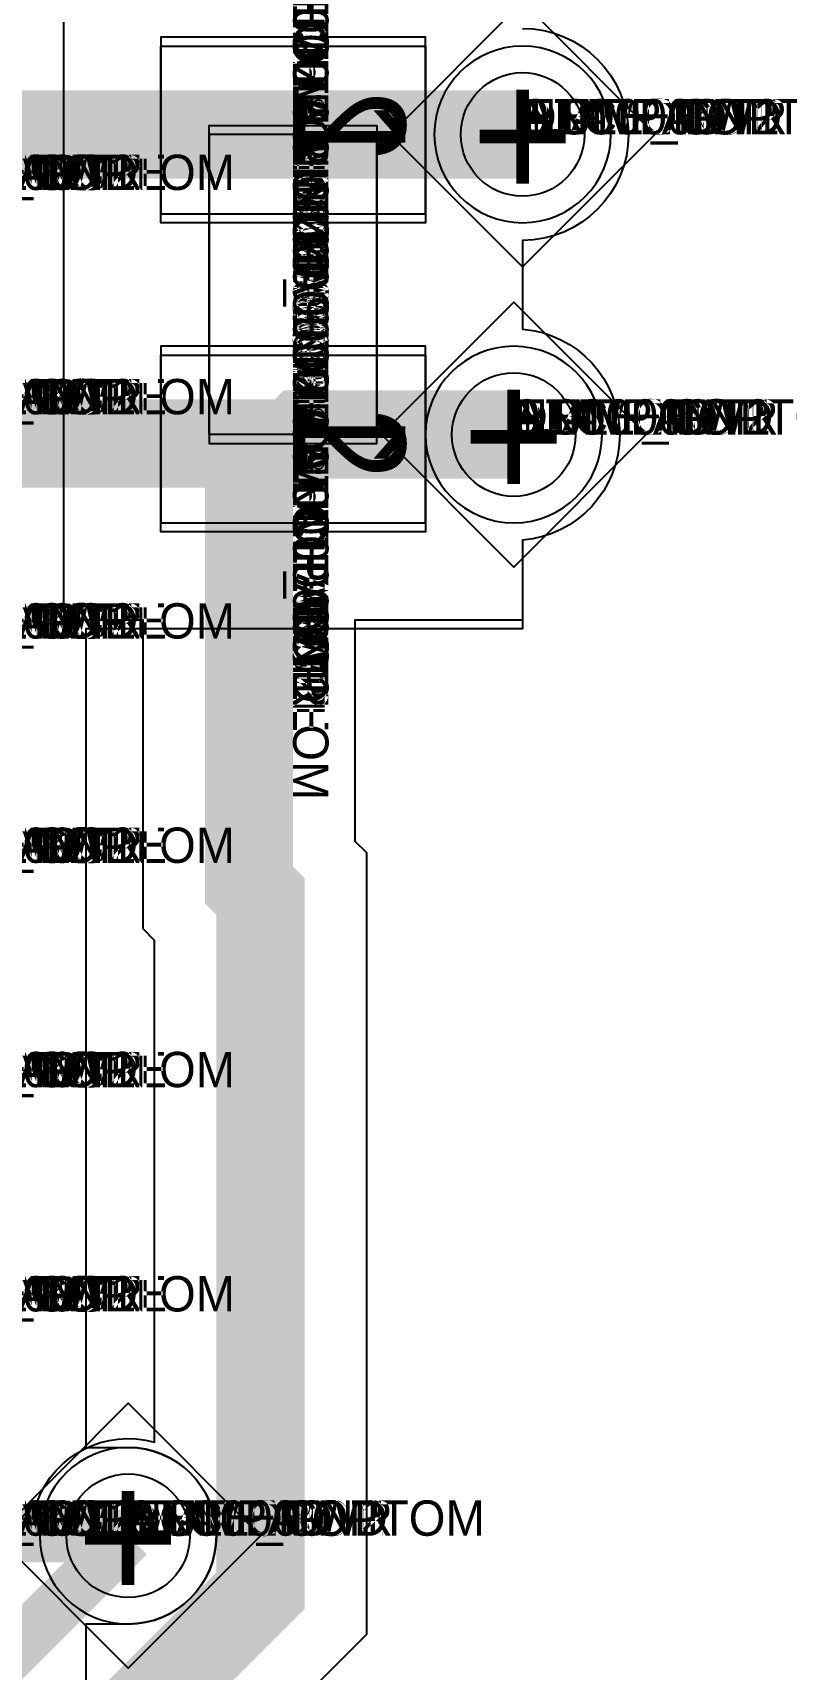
# Model space of a CAD drawing. Extents: x 0 to 323, y 0 to 320.
# Drawn here: x 55.84 to 60.11, y 244.91 to 254.18 of the extents above; entities that cross this region are included whole.
import ezdxf
from ezdxf.enums import TextEntityAlignment as Align

# ---------------------------------------------------------------- set-up
doc = ezdxf.new("R2010")
doc.units = 0
doc.header["$MEASUREMENT"] = 0
doc.layers.get('0').update_dxf_attribs({"linetype": 'CONTINUOUS'})
for name, color, linetype in [('CDN_FIGURES', 7, 'CONTINUOUS'), ('ETCH_BOTTOM', 7, 'CONTINUOUS'), ('ETCH_GND', 3, 'CONTINUOUS'), ('ETCH_INT1', 4, 'CONTINUOUS'), ('ETCH_INT2', 5, 'CONTINUOUS'), ('ETCH_PWR', 6, 'CONTINUOUS'), ('ETCH_TOP', 2, 'CONTINUOUS'), ('MANUFACTURING_NCLEGEND-1-6', 8, 'CONTINUOUS'), ('PACKAGE_GEOMETRY_ASSEMBLY_TOP', 11, 'CONTINUOUS'), ('PACKAGE_GEOMETRY_PIN_NUMBER', 9, 'CONTINUOUS')]:
    doc.layers.add(name, color=color, linetype=linetype)

# ---------------------------------------------------------------- blocks, each defined once
blk = doc.blocks.new('PAD_INFO')
for tag in ['SHAPE_TYPE', 'PAD_HEIGHT', 'PAD_LAYER', 'PAD_TYPE', 'PAD_WIDTH']:
    blk.add_attdef(tag, (0, 0), '', height=0.2)
at = {"flags": 2}
blk.add_attdef('CDN_TYPE', (0, 0), '', height=0.2, dxfattribs=at)
blk = doc.blocks.new('DRILL_INFO')
at = {"flags": 2}
blk.add_attdef('CDN_TYPE', (0, 0), '', height=0.2, dxfattribs=at)
for tag in ['FSHAPE', 'FCHAR', 'DRILL_HEIGHT', 'DIAMETER', 'PLATED', 'DRILL_WIDTH']:
    blk.add_attdef(tag, (0, 0), '', height=0.2)
blk = doc.blocks.new('VIA0700X0300')
at = {"layer": 'ETCH_BOTTOM'}
blk.add_circle((0, 0), 0.35, dxfattribs=at)
at = {"layer": 'ETCH_GND'}
blk.add_circle((0, 0), 0.35, dxfattribs=at)
at = {"layer": 'ETCH_INT1'}
blk.add_circle((0, 0), 0.35, dxfattribs=at)
at = {"layer": 'ETCH_INT2'}
blk.add_circle((0, 0), 0.35, dxfattribs=at)
at = {"layer": 'ETCH_PWR'}
blk.add_circle((0, 0), 0.35, dxfattribs=at)
at = {"layer": 'ETCH_TOP'}
blk.add_circle((0, 0), 0.35, dxfattribs=at)
ref = blk.add_blockref('PAD_INFO', (0, 0))
ref.add_attrib('PAD_LAYER', 'ETCH_TOP', (0, 0), dxfattribs={"height": 0.2})
ref.add_attrib('SHAPE_TYPE', 'NULL', (0, 0), dxfattribs={"height": 0.2})
ref.add_attrib('PAD_TYPE', 'ANTIPAD', (0, 0), dxfattribs={"height": 0.2})
ref.add_attrib('PAD_WIDTH', '0.000000', (0, 0), dxfattribs={"height": 0.2})
ref.add_attrib('PAD_HEIGHT', '0.000000', (0, 0), dxfattribs={"height": 0.2})
ref = blk.add_blockref('PAD_INFO', (0, 0))
ref.add_attrib('PAD_LAYER', 'ETCH_GND', (0, 0), dxfattribs={"height": 0.2})
ref.add_attrib('SHAPE_TYPE', 'NULL', (0, 0), dxfattribs={"height": 0.2})
ref.add_attrib('PAD_TYPE', 'ANTIPAD', (0, 0), dxfattribs={"height": 0.2})
ref.add_attrib('PAD_WIDTH', '0.000000', (0, 0), dxfattribs={"height": 0.2})
ref.add_attrib('PAD_HEIGHT', '0.000000', (0, 0), dxfattribs={"height": 0.2})
ref = blk.add_blockref('PAD_INFO', (0, 0))
ref.add_attrib('PAD_LAYER', 'ETCH_INT1', (0, 0), dxfattribs={"height": 0.2})
ref.add_attrib('SHAPE_TYPE', 'NULL', (0, 0), dxfattribs={"height": 0.2})
ref.add_attrib('PAD_TYPE', 'ANTIPAD', (0, 0), dxfattribs={"height": 0.2})
ref.add_attrib('PAD_WIDTH', '0.000000', (0, 0), dxfattribs={"height": 0.2})
ref.add_attrib('PAD_HEIGHT', '0.000000', (0, 0), dxfattribs={"height": 0.2})
ref = blk.add_blockref('PAD_INFO', (0, 0))
ref.add_attrib('PAD_LAYER', 'ETCH_INT2', (0, 0), dxfattribs={"height": 0.2})
ref.add_attrib('SHAPE_TYPE', 'NULL', (0, 0), dxfattribs={"height": 0.2})
ref.add_attrib('PAD_TYPE', 'ANTIPAD', (0, 0), dxfattribs={"height": 0.2})
ref.add_attrib('PAD_WIDTH', '0.000000', (0, 0), dxfattribs={"height": 0.2})
ref.add_attrib('PAD_HEIGHT', '0.000000', (0, 0), dxfattribs={"height": 0.2})
ref = blk.add_blockref('PAD_INFO', (0, 0))
ref.add_attrib('PAD_LAYER', 'ETCH_PWR', (0, 0), dxfattribs={"height": 0.2})
ref.add_attrib('SHAPE_TYPE', 'NULL', (0, 0), dxfattribs={"height": 0.2})
ref.add_attrib('PAD_TYPE', 'ANTIPAD', (0, 0), dxfattribs={"height": 0.2})
ref.add_attrib('PAD_WIDTH', '0.000000', (0, 0), dxfattribs={"height": 0.2})
ref.add_attrib('PAD_HEIGHT', '0.000000', (0, 0), dxfattribs={"height": 0.2})
ref = blk.add_blockref('PAD_INFO', (0, 0))
ref.add_attrib('PAD_LAYER', 'ETCH_BOTTOM', (0, 0), dxfattribs={"height": 0.2})
ref.add_attrib('SHAPE_TYPE', 'NULL', (0, 0), dxfattribs={"height": 0.2})
ref.add_attrib('PAD_TYPE', 'ANTIPAD', (0, 0), dxfattribs={"height": 0.2})
ref.add_attrib('PAD_WIDTH', '0.000000', (0, 0), dxfattribs={"height": 0.2})
ref.add_attrib('PAD_HEIGHT', '0.000000', (0, 0), dxfattribs={"height": 0.2})
ref = blk.add_blockref('PAD_INFO', (0, 0))
ref.add_attrib('PAD_LAYER', 'ETCH_TOP', (0, 0), dxfattribs={"height": 0.2})
ref.add_attrib('SHAPE_TYPE', 'NULL', (0, 0), dxfattribs={"height": 0.2})
ref.add_attrib('PAD_TYPE', 'THERMAL', (0, 0), dxfattribs={"height": 0.2})
ref.add_attrib('PAD_WIDTH', '0.000000', (0, 0), dxfattribs={"height": 0.2})
ref.add_attrib('PAD_HEIGHT', '0.000000', (0, 0), dxfattribs={"height": 0.2})
ref = blk.add_blockref('PAD_INFO', (0, 0))
ref.add_attrib('PAD_LAYER', 'ETCH_GND', (0, 0), dxfattribs={"height": 0.2})
ref.add_attrib('SHAPE_TYPE', 'NULL', (0, 0), dxfattribs={"height": 0.2})
ref.add_attrib('PAD_TYPE', 'THERMAL', (0, 0), dxfattribs={"height": 0.2})
ref.add_attrib('PAD_WIDTH', '0.000000', (0, 0), dxfattribs={"height": 0.2})
ref.add_attrib('PAD_HEIGHT', '0.000000', (0, 0), dxfattribs={"height": 0.2})
ref = blk.add_blockref('PAD_INFO', (0, 0))
ref.add_attrib('PAD_LAYER', 'ETCH_INT1', (0, 0), dxfattribs={"height": 0.2})
ref.add_attrib('SHAPE_TYPE', 'NULL', (0, 0), dxfattribs={"height": 0.2})
ref.add_attrib('PAD_TYPE', 'THERMAL', (0, 0), dxfattribs={"height": 0.2})
ref.add_attrib('PAD_WIDTH', '0.000000', (0, 0), dxfattribs={"height": 0.2})
ref.add_attrib('PAD_HEIGHT', '0.000000', (0, 0), dxfattribs={"height": 0.2})
ref = blk.add_blockref('PAD_INFO', (0, 0))
ref.add_attrib('PAD_LAYER', 'ETCH_INT2', (0, 0), dxfattribs={"height": 0.2})
ref.add_attrib('SHAPE_TYPE', 'NULL', (0, 0), dxfattribs={"height": 0.2})
ref.add_attrib('PAD_TYPE', 'THERMAL', (0, 0), dxfattribs={"height": 0.2})
ref.add_attrib('PAD_WIDTH', '0.000000', (0, 0), dxfattribs={"height": 0.2})
ref.add_attrib('PAD_HEIGHT', '0.000000', (0, 0), dxfattribs={"height": 0.2})
ref = blk.add_blockref('PAD_INFO', (0, 0))
ref.add_attrib('PAD_LAYER', 'ETCH_PWR', (0, 0), dxfattribs={"height": 0.2})
ref.add_attrib('SHAPE_TYPE', 'NULL', (0, 0), dxfattribs={"height": 0.2})
ref.add_attrib('PAD_TYPE', 'THERMAL', (0, 0), dxfattribs={"height": 0.2})
ref.add_attrib('PAD_WIDTH', '0.000000', (0, 0), dxfattribs={"height": 0.2})
ref.add_attrib('PAD_HEIGHT', '0.000000', (0, 0), dxfattribs={"height": 0.2})
ref = blk.add_blockref('PAD_INFO', (0, 0))
ref.add_attrib('PAD_LAYER', 'ETCH_BOTTOM', (0, 0), dxfattribs={"height": 0.2})
ref.add_attrib('SHAPE_TYPE', 'NULL', (0, 0), dxfattribs={"height": 0.2})
ref.add_attrib('PAD_TYPE', 'THERMAL', (0, 0), dxfattribs={"height": 0.2})
ref.add_attrib('PAD_WIDTH', '0.000000', (0, 0), dxfattribs={"height": 0.2})
ref.add_attrib('PAD_HEIGHT', '0.000000', (0, 0), dxfattribs={"height": 0.2})
ref = blk.add_blockref('PAD_INFO', (0, 0))
ref.add_attrib('PAD_LAYER', 'ETCH_TOP', (0, 0), dxfattribs={"height": 0.2})
ref.add_attrib('SHAPE_TYPE', 'CIRCLE', (0, 0), dxfattribs={"height": 0.2})
ref.add_attrib('PAD_TYPE', 'REGULAR', (0, 0), dxfattribs={"height": 0.2})
ref.add_attrib('PAD_WIDTH', '0.700000', (0, 0), dxfattribs={"height": 0.2})
ref.add_attrib('PAD_HEIGHT', '0.700000', (0, 0), dxfattribs={"height": 0.2})
ref = blk.add_blockref('PAD_INFO', (0, 0))
ref.add_attrib('PAD_LAYER', 'ETCH_GND', (0, 0), dxfattribs={"height": 0.2})
ref.add_attrib('SHAPE_TYPE', 'CIRCLE', (0, 0), dxfattribs={"height": 0.2})
ref.add_attrib('PAD_TYPE', 'REGULAR', (0, 0), dxfattribs={"height": 0.2})
ref.add_attrib('PAD_WIDTH', '0.700000', (0, 0), dxfattribs={"height": 0.2})
ref.add_attrib('PAD_HEIGHT', '0.700000', (0, 0), dxfattribs={"height": 0.2})
ref = blk.add_blockref('PAD_INFO', (0, 0))
ref.add_attrib('PAD_LAYER', 'ETCH_INT1', (0, 0), dxfattribs={"height": 0.2})
ref.add_attrib('SHAPE_TYPE', 'CIRCLE', (0, 0), dxfattribs={"height": 0.2})
ref.add_attrib('PAD_TYPE', 'REGULAR', (0, 0), dxfattribs={"height": 0.2})
ref.add_attrib('PAD_WIDTH', '0.700000', (0, 0), dxfattribs={"height": 0.2})
ref.add_attrib('PAD_HEIGHT', '0.700000', (0, 0), dxfattribs={"height": 0.2})
ref = blk.add_blockref('PAD_INFO', (0, 0))
ref.add_attrib('PAD_LAYER', 'ETCH_INT2', (0, 0), dxfattribs={"height": 0.2})
ref.add_attrib('SHAPE_TYPE', 'CIRCLE', (0, 0), dxfattribs={"height": 0.2})
ref.add_attrib('PAD_TYPE', 'REGULAR', (0, 0), dxfattribs={"height": 0.2})
ref.add_attrib('PAD_WIDTH', '0.700000', (0, 0), dxfattribs={"height": 0.2})
ref.add_attrib('PAD_HEIGHT', '0.700000', (0, 0), dxfattribs={"height": 0.2})
ref = blk.add_blockref('PAD_INFO', (0, 0))
ref.add_attrib('PAD_LAYER', 'ETCH_PWR', (0, 0), dxfattribs={"height": 0.2})
ref.add_attrib('SHAPE_TYPE', 'CIRCLE', (0, 0), dxfattribs={"height": 0.2})
ref.add_attrib('PAD_TYPE', 'REGULAR', (0, 0), dxfattribs={"height": 0.2})
ref.add_attrib('PAD_WIDTH', '0.700000', (0, 0), dxfattribs={"height": 0.2})
ref.add_attrib('PAD_HEIGHT', '0.700000', (0, 0), dxfattribs={"height": 0.2})
ref = blk.add_blockref('PAD_INFO', (0, 0))
ref.add_attrib('PAD_LAYER', 'ETCH_BOTTOM', (0, 0), dxfattribs={"height": 0.2})
ref.add_attrib('SHAPE_TYPE', 'CIRCLE', (0, 0), dxfattribs={"height": 0.2})
ref.add_attrib('PAD_TYPE', 'REGULAR', (0, 0), dxfattribs={"height": 0.2})
ref.add_attrib('PAD_WIDTH', '0.700000', (0, 0), dxfattribs={"height": 0.2})
ref.add_attrib('PAD_HEIGHT', '0.700000', (0, 0), dxfattribs={"height": 0.2})
ref = blk.add_blockref('DRILL_INFO', (0, 0))
ref.add_attrib('DIAMETER', '0.300000', (0, 0), dxfattribs={"height": 0.2})
ref.add_attrib('PLATED', 'PLATED', (0, 0), dxfattribs={"height": 0.2})
ref.add_attrib('FSHAPE', 'DIAMOND', (0, 0), dxfattribs={"height": 0.2})
ref.add_attrib('FCHAR', '+', (0, 0), dxfattribs={"height": 0.2})
ref.add_attrib('DRILL_WIDTH', '1.500000', (0, 0), dxfattribs={"height": 0.2})
ref.add_attrib('DRILL_HEIGHT', '1.500000', (0, 0), dxfattribs={"height": 0.2})
for tag in ['CDN_TYPE', 'PIN']:
    blk.add_attdef(tag, (0, 0), '', height=0.2)
at = {"flags": 2}
for tag in ['PSTKNAME', 'BBV']:
    blk.add_attdef(tag, (0, 0), '', height=0.2, dxfattribs=at)
blk = doc.blocks.new('FIGURE_DIAMOND')
at = {"layer": 'CDN_FIGURES'}
blk.add_lwpolyline([(-0.5, 0), (0, 0.5), (0.5, 0), (0, -0.5)], close=True, dxfattribs=at)
blk = doc.blocks.new('RC1000X1500TS')
at = {"layer": 'ETCH_TOP'}
blk.add_lwpolyline([(-0.5, -0.75), (-0.5, 0.75), (0.5, 0.75), (0.5, -0.75)], close=True, dxfattribs=at)
ref = blk.add_blockref('PAD_INFO', (0, 0))
ref.add_attrib('PAD_LAYER', 'ETCH_TOP', (0, 0), dxfattribs={"height": 0.2})
ref.add_attrib('SHAPE_TYPE', 'NULL', (0, 0), dxfattribs={"height": 0.2})
ref.add_attrib('PAD_TYPE', 'ANTIPAD', (0, 0), dxfattribs={"height": 0.2})
ref.add_attrib('PAD_WIDTH', '0.000000', (0, 0), dxfattribs={"height": 0.2})
ref.add_attrib('PAD_HEIGHT', '0.000000', (0, 0), dxfattribs={"height": 0.2})
ref = blk.add_blockref('PAD_INFO', (0, 0))
ref.add_attrib('PAD_LAYER', 'ETCH_GND', (0, 0), dxfattribs={"height": 0.2})
ref.add_attrib('SHAPE_TYPE', 'NULL', (0, 0), dxfattribs={"height": 0.2})
ref.add_attrib('PAD_TYPE', 'ANTIPAD', (0, 0), dxfattribs={"height": 0.2})
ref.add_attrib('PAD_WIDTH', '0.000000', (0, 0), dxfattribs={"height": 0.2})
ref.add_attrib('PAD_HEIGHT', '0.000000', (0, 0), dxfattribs={"height": 0.2})
ref = blk.add_blockref('PAD_INFO', (0, 0))
ref.add_attrib('PAD_LAYER', 'ETCH_INT1', (0, 0), dxfattribs={"height": 0.2})
ref.add_attrib('SHAPE_TYPE', 'NULL', (0, 0), dxfattribs={"height": 0.2})
ref.add_attrib('PAD_TYPE', 'ANTIPAD', (0, 0), dxfattribs={"height": 0.2})
ref.add_attrib('PAD_WIDTH', '0.000000', (0, 0), dxfattribs={"height": 0.2})
ref.add_attrib('PAD_HEIGHT', '0.000000', (0, 0), dxfattribs={"height": 0.2})
ref = blk.add_blockref('PAD_INFO', (0, 0))
ref.add_attrib('PAD_LAYER', 'ETCH_INT2', (0, 0), dxfattribs={"height": 0.2})
ref.add_attrib('SHAPE_TYPE', 'NULL', (0, 0), dxfattribs={"height": 0.2})
ref.add_attrib('PAD_TYPE', 'ANTIPAD', (0, 0), dxfattribs={"height": 0.2})
ref.add_attrib('PAD_WIDTH', '0.000000', (0, 0), dxfattribs={"height": 0.2})
ref.add_attrib('PAD_HEIGHT', '0.000000', (0, 0), dxfattribs={"height": 0.2})
ref = blk.add_blockref('PAD_INFO', (0, 0))
ref.add_attrib('PAD_LAYER', 'ETCH_PWR', (0, 0), dxfattribs={"height": 0.2})
ref.add_attrib('SHAPE_TYPE', 'NULL', (0, 0), dxfattribs={"height": 0.2})
ref.add_attrib('PAD_TYPE', 'ANTIPAD', (0, 0), dxfattribs={"height": 0.2})
ref.add_attrib('PAD_WIDTH', '0.000000', (0, 0), dxfattribs={"height": 0.2})
ref.add_attrib('PAD_HEIGHT', '0.000000', (0, 0), dxfattribs={"height": 0.2})
ref = blk.add_blockref('PAD_INFO', (0, 0))
ref.add_attrib('PAD_LAYER', 'ETCH_BOTTOM', (0, 0), dxfattribs={"height": 0.2})
ref.add_attrib('SHAPE_TYPE', 'NULL', (0, 0), dxfattribs={"height": 0.2})
ref.add_attrib('PAD_TYPE', 'ANTIPAD', (0, 0), dxfattribs={"height": 0.2})
ref.add_attrib('PAD_WIDTH', '0.000000', (0, 0), dxfattribs={"height": 0.2})
ref.add_attrib('PAD_HEIGHT', '0.000000', (0, 0), dxfattribs={"height": 0.2})
ref = blk.add_blockref('PAD_INFO', (0, 0))
ref.add_attrib('PAD_LAYER', 'ETCH_TOP', (0, 0), dxfattribs={"height": 0.2})
ref.add_attrib('SHAPE_TYPE', 'NULL', (0, 0), dxfattribs={"height": 0.2})
ref.add_attrib('PAD_TYPE', 'THERMAL', (0, 0), dxfattribs={"height": 0.2})
ref.add_attrib('PAD_WIDTH', '0.000000', (0, 0), dxfattribs={"height": 0.2})
ref.add_attrib('PAD_HEIGHT', '0.000000', (0, 0), dxfattribs={"height": 0.2})
ref = blk.add_blockref('PAD_INFO', (0, 0))
ref.add_attrib('PAD_LAYER', 'ETCH_GND', (0, 0), dxfattribs={"height": 0.2})
ref.add_attrib('SHAPE_TYPE', 'NULL', (0, 0), dxfattribs={"height": 0.2})
ref.add_attrib('PAD_TYPE', 'THERMAL', (0, 0), dxfattribs={"height": 0.2})
ref.add_attrib('PAD_WIDTH', '0.000000', (0, 0), dxfattribs={"height": 0.2})
ref.add_attrib('PAD_HEIGHT', '0.000000', (0, 0), dxfattribs={"height": 0.2})
ref = blk.add_blockref('PAD_INFO', (0, 0))
ref.add_attrib('PAD_LAYER', 'ETCH_INT1', (0, 0), dxfattribs={"height": 0.2})
ref.add_attrib('SHAPE_TYPE', 'NULL', (0, 0), dxfattribs={"height": 0.2})
ref.add_attrib('PAD_TYPE', 'THERMAL', (0, 0), dxfattribs={"height": 0.2})
ref.add_attrib('PAD_WIDTH', '0.000000', (0, 0), dxfattribs={"height": 0.2})
ref.add_attrib('PAD_HEIGHT', '0.000000', (0, 0), dxfattribs={"height": 0.2})
ref = blk.add_blockref('PAD_INFO', (0, 0))
ref.add_attrib('PAD_LAYER', 'ETCH_INT2', (0, 0), dxfattribs={"height": 0.2})
ref.add_attrib('SHAPE_TYPE', 'NULL', (0, 0), dxfattribs={"height": 0.2})
ref.add_attrib('PAD_TYPE', 'THERMAL', (0, 0), dxfattribs={"height": 0.2})
ref.add_attrib('PAD_WIDTH', '0.000000', (0, 0), dxfattribs={"height": 0.2})
ref.add_attrib('PAD_HEIGHT', '0.000000', (0, 0), dxfattribs={"height": 0.2})
ref = blk.add_blockref('PAD_INFO', (0, 0))
ref.add_attrib('PAD_LAYER', 'ETCH_PWR', (0, 0), dxfattribs={"height": 0.2})
ref.add_attrib('SHAPE_TYPE', 'NULL', (0, 0), dxfattribs={"height": 0.2})
ref.add_attrib('PAD_TYPE', 'THERMAL', (0, 0), dxfattribs={"height": 0.2})
ref.add_attrib('PAD_WIDTH', '0.000000', (0, 0), dxfattribs={"height": 0.2})
ref.add_attrib('PAD_HEIGHT', '0.000000', (0, 0), dxfattribs={"height": 0.2})
ref = blk.add_blockref('PAD_INFO', (0, 0))
ref.add_attrib('PAD_LAYER', 'ETCH_BOTTOM', (0, 0), dxfattribs={"height": 0.2})
ref.add_attrib('SHAPE_TYPE', 'NULL', (0, 0), dxfattribs={"height": 0.2})
ref.add_attrib('PAD_TYPE', 'THERMAL', (0, 0), dxfattribs={"height": 0.2})
ref.add_attrib('PAD_WIDTH', '0.000000', (0, 0), dxfattribs={"height": 0.2})
ref.add_attrib('PAD_HEIGHT', '0.000000', (0, 0), dxfattribs={"height": 0.2})
ref = blk.add_blockref('PAD_INFO', (0, 0))
ref.add_attrib('PAD_LAYER', 'ETCH_GND', (0, 0), dxfattribs={"height": 0.2})
ref.add_attrib('SHAPE_TYPE', 'NULL', (0, 0), dxfattribs={"height": 0.2})
ref.add_attrib('PAD_TYPE', 'REGULAR', (0, 0), dxfattribs={"height": 0.2})
ref.add_attrib('PAD_WIDTH', '0.000000', (0, 0), dxfattribs={"height": 0.2})
ref.add_attrib('PAD_HEIGHT', '0.000000', (0, 0), dxfattribs={"height": 0.2})
ref = blk.add_blockref('PAD_INFO', (0, 0))
ref.add_attrib('PAD_LAYER', 'ETCH_INT1', (0, 0), dxfattribs={"height": 0.2})
ref.add_attrib('SHAPE_TYPE', 'NULL', (0, 0), dxfattribs={"height": 0.2})
ref.add_attrib('PAD_TYPE', 'REGULAR', (0, 0), dxfattribs={"height": 0.2})
ref.add_attrib('PAD_WIDTH', '0.000000', (0, 0), dxfattribs={"height": 0.2})
ref.add_attrib('PAD_HEIGHT', '0.000000', (0, 0), dxfattribs={"height": 0.2})
ref = blk.add_blockref('PAD_INFO', (0, 0))
ref.add_attrib('PAD_LAYER', 'ETCH_INT2', (0, 0), dxfattribs={"height": 0.2})
ref.add_attrib('SHAPE_TYPE', 'NULL', (0, 0), dxfattribs={"height": 0.2})
ref.add_attrib('PAD_TYPE', 'REGULAR', (0, 0), dxfattribs={"height": 0.2})
ref.add_attrib('PAD_WIDTH', '0.000000', (0, 0), dxfattribs={"height": 0.2})
ref.add_attrib('PAD_HEIGHT', '0.000000', (0, 0), dxfattribs={"height": 0.2})
ref = blk.add_blockref('PAD_INFO', (0, 0))
ref.add_attrib('PAD_LAYER', 'ETCH_PWR', (0, 0), dxfattribs={"height": 0.2})
ref.add_attrib('SHAPE_TYPE', 'NULL', (0, 0), dxfattribs={"height": 0.2})
ref.add_attrib('PAD_TYPE', 'REGULAR', (0, 0), dxfattribs={"height": 0.2})
ref.add_attrib('PAD_WIDTH', '0.000000', (0, 0), dxfattribs={"height": 0.2})
ref.add_attrib('PAD_HEIGHT', '0.000000', (0, 0), dxfattribs={"height": 0.2})
ref = blk.add_blockref('PAD_INFO', (0, 0))
ref.add_attrib('PAD_LAYER', 'ETCH_BOTTOM', (0, 0), dxfattribs={"height": 0.2})
ref.add_attrib('SHAPE_TYPE', 'NULL', (0, 0), dxfattribs={"height": 0.2})
ref.add_attrib('PAD_TYPE', 'REGULAR', (0, 0), dxfattribs={"height": 0.2})
ref.add_attrib('PAD_WIDTH', '0.000000', (0, 0), dxfattribs={"height": 0.2})
ref.add_attrib('PAD_HEIGHT', '0.000000', (0, 0), dxfattribs={"height": 0.2})
ref = blk.add_blockref('DRILL_INFO', (0, 0))
ref.add_attrib('DIAMETER', '0.000000', (0, 0), dxfattribs={"height": 0.2})
ref.add_attrib('PLATED', 'PLATED', (0, 0), dxfattribs={"height": 0.2})
ref.add_attrib('FSHAPE', 'NULL', (0, 0), dxfattribs={"height": 0.2})
ref.add_attrib('DRILL_WIDTH', '0.000000', (0, 0), dxfattribs={"height": 0.2})
ref.add_attrib('DRILL_HEIGHT', '0.000000', (0, 0), dxfattribs={"height": 0.2})
ref = blk.add_blockref('PAD_INFO', (0, 0))
ref.add_attrib('PAD_LAYER', 'ETCH_TOP', (0, 0), dxfattribs={"height": 0.2})
ref.add_attrib('SHAPE_TYPE', 'RECTANGLE', (0, 0), dxfattribs={"height": 0.2})
ref.add_attrib('PAD_TYPE', 'REGULAR', (0, 0), dxfattribs={"height": 0.2})
ref.add_attrib('PAD_WIDTH', '1.000000', (0, 0), dxfattribs={"height": 0.2})
ref.add_attrib('PAD_HEIGHT', '1.500000', (0, 0), dxfattribs={"height": 0.2})
for tag in ['CDN_TYPE', 'PIN']:
    blk.add_attdef(tag, (0, 0), '', height=0.2)
at = {"flags": 2}
for tag in ['PSTKNAME', 'BBV']:
    blk.add_attdef(tag, (0, 0), '', height=0.2, dxfattribs=at)
blk = doc.blocks.new('F56')
at = {"layer": 'PACKAGE_GEOMETRY_ASSEMBLY_TOP'}
blk.add_lwpolyline([(0, -0.475), (1.75, -0.475), (1.75, 0.475), (0, 0.475)], close=True, dxfattribs=at)
at = {"layer": 'ETCH_TOP'}
ref = blk.add_blockref('RC1000X1500TS', (0, 0), dxfattribs=at)
ref.add_attrib('CDN_TYPE', 'PIN', (0, 0), dxfattribs={"height": 0.2})
ref.add_attrib('PIN', '1', (0, 0), dxfattribs={"height": 0.2})
ref = blk.add_blockref('RC1000X1500TS', (1.75, 0), dxfattribs=at)
ref.add_attrib('CDN_TYPE', 'PIN', (0, 0), dxfattribs={"height": 0.2})
ref.add_attrib('PIN', '2', (0, 0), dxfattribs={"height": 0.2})
at = {"flags": 2}
for tag in ['SYMBOL_TYPE', 'CDN_TYPE', 'REFDES']:
    blk.add_attdef(tag, (0, 0), '', height=0.2, dxfattribs=at)
blk = doc.blocks.new('RC1250X0760TS')
at = {"layer": 'ETCH_TOP'}
blk.add_lwpolyline([(-0.625, -0.38), (-0.625, 0.38), (0.625, 0.38), (0.625, -0.38)], close=True, dxfattribs=at)
ref = blk.add_blockref('PAD_INFO', (0, 0))
ref.add_attrib('PAD_LAYER', 'ETCH_TOP', (0, 0), dxfattribs={"height": 0.2})
ref.add_attrib('SHAPE_TYPE', 'NULL', (0, 0), dxfattribs={"height": 0.2})
ref.add_attrib('PAD_TYPE', 'ANTIPAD', (0, 0), dxfattribs={"height": 0.2})
ref.add_attrib('PAD_WIDTH', '0.000000', (0, 0), dxfattribs={"height": 0.2})
ref.add_attrib('PAD_HEIGHT', '0.000000', (0, 0), dxfattribs={"height": 0.2})
ref = blk.add_blockref('PAD_INFO', (0, 0))
ref.add_attrib('PAD_LAYER', 'ETCH_GND', (0, 0), dxfattribs={"height": 0.2})
ref.add_attrib('SHAPE_TYPE', 'NULL', (0, 0), dxfattribs={"height": 0.2})
ref.add_attrib('PAD_TYPE', 'ANTIPAD', (0, 0), dxfattribs={"height": 0.2})
ref.add_attrib('PAD_WIDTH', '0.000000', (0, 0), dxfattribs={"height": 0.2})
ref.add_attrib('PAD_HEIGHT', '0.000000', (0, 0), dxfattribs={"height": 0.2})
ref = blk.add_blockref('PAD_INFO', (0, 0))
ref.add_attrib('PAD_LAYER', 'ETCH_INT1', (0, 0), dxfattribs={"height": 0.2})
ref.add_attrib('SHAPE_TYPE', 'NULL', (0, 0), dxfattribs={"height": 0.2})
ref.add_attrib('PAD_TYPE', 'ANTIPAD', (0, 0), dxfattribs={"height": 0.2})
ref.add_attrib('PAD_WIDTH', '0.000000', (0, 0), dxfattribs={"height": 0.2})
ref.add_attrib('PAD_HEIGHT', '0.000000', (0, 0), dxfattribs={"height": 0.2})
ref = blk.add_blockref('PAD_INFO', (0, 0))
ref.add_attrib('PAD_LAYER', 'ETCH_INT2', (0, 0), dxfattribs={"height": 0.2})
ref.add_attrib('SHAPE_TYPE', 'NULL', (0, 0), dxfattribs={"height": 0.2})
ref.add_attrib('PAD_TYPE', 'ANTIPAD', (0, 0), dxfattribs={"height": 0.2})
ref.add_attrib('PAD_WIDTH', '0.000000', (0, 0), dxfattribs={"height": 0.2})
ref.add_attrib('PAD_HEIGHT', '0.000000', (0, 0), dxfattribs={"height": 0.2})
ref = blk.add_blockref('PAD_INFO', (0, 0))
ref.add_attrib('PAD_LAYER', 'ETCH_PWR', (0, 0), dxfattribs={"height": 0.2})
ref.add_attrib('SHAPE_TYPE', 'NULL', (0, 0), dxfattribs={"height": 0.2})
ref.add_attrib('PAD_TYPE', 'ANTIPAD', (0, 0), dxfattribs={"height": 0.2})
ref.add_attrib('PAD_WIDTH', '0.000000', (0, 0), dxfattribs={"height": 0.2})
ref.add_attrib('PAD_HEIGHT', '0.000000', (0, 0), dxfattribs={"height": 0.2})
ref = blk.add_blockref('PAD_INFO', (0, 0))
ref.add_attrib('PAD_LAYER', 'ETCH_BOTTOM', (0, 0), dxfattribs={"height": 0.2})
ref.add_attrib('SHAPE_TYPE', 'NULL', (0, 0), dxfattribs={"height": 0.2})
ref.add_attrib('PAD_TYPE', 'ANTIPAD', (0, 0), dxfattribs={"height": 0.2})
ref.add_attrib('PAD_WIDTH', '0.000000', (0, 0), dxfattribs={"height": 0.2})
ref.add_attrib('PAD_HEIGHT', '0.000000', (0, 0), dxfattribs={"height": 0.2})
ref = blk.add_blockref('PAD_INFO', (0, 0))
ref.add_attrib('PAD_LAYER', 'ETCH_TOP', (0, 0), dxfattribs={"height": 0.2})
ref.add_attrib('SHAPE_TYPE', 'NULL', (0, 0), dxfattribs={"height": 0.2})
ref.add_attrib('PAD_TYPE', 'THERMAL', (0, 0), dxfattribs={"height": 0.2})
ref.add_attrib('PAD_WIDTH', '0.000000', (0, 0), dxfattribs={"height": 0.2})
ref.add_attrib('PAD_HEIGHT', '0.000000', (0, 0), dxfattribs={"height": 0.2})
ref = blk.add_blockref('PAD_INFO', (0, 0))
ref.add_attrib('PAD_LAYER', 'ETCH_GND', (0, 0), dxfattribs={"height": 0.2})
ref.add_attrib('SHAPE_TYPE', 'NULL', (0, 0), dxfattribs={"height": 0.2})
ref.add_attrib('PAD_TYPE', 'THERMAL', (0, 0), dxfattribs={"height": 0.2})
ref.add_attrib('PAD_WIDTH', '0.000000', (0, 0), dxfattribs={"height": 0.2})
ref.add_attrib('PAD_HEIGHT', '0.000000', (0, 0), dxfattribs={"height": 0.2})
ref = blk.add_blockref('PAD_INFO', (0, 0))
ref.add_attrib('PAD_LAYER', 'ETCH_INT1', (0, 0), dxfattribs={"height": 0.2})
ref.add_attrib('SHAPE_TYPE', 'NULL', (0, 0), dxfattribs={"height": 0.2})
ref.add_attrib('PAD_TYPE', 'THERMAL', (0, 0), dxfattribs={"height": 0.2})
ref.add_attrib('PAD_WIDTH', '0.000000', (0, 0), dxfattribs={"height": 0.2})
ref.add_attrib('PAD_HEIGHT', '0.000000', (0, 0), dxfattribs={"height": 0.2})
ref = blk.add_blockref('PAD_INFO', (0, 0))
ref.add_attrib('PAD_LAYER', 'ETCH_INT2', (0, 0), dxfattribs={"height": 0.2})
ref.add_attrib('SHAPE_TYPE', 'NULL', (0, 0), dxfattribs={"height": 0.2})
ref.add_attrib('PAD_TYPE', 'THERMAL', (0, 0), dxfattribs={"height": 0.2})
ref.add_attrib('PAD_WIDTH', '0.000000', (0, 0), dxfattribs={"height": 0.2})
ref.add_attrib('PAD_HEIGHT', '0.000000', (0, 0), dxfattribs={"height": 0.2})
ref = blk.add_blockref('PAD_INFO', (0, 0))
ref.add_attrib('PAD_LAYER', 'ETCH_PWR', (0, 0), dxfattribs={"height": 0.2})
ref.add_attrib('SHAPE_TYPE', 'NULL', (0, 0), dxfattribs={"height": 0.2})
ref.add_attrib('PAD_TYPE', 'THERMAL', (0, 0), dxfattribs={"height": 0.2})
ref.add_attrib('PAD_WIDTH', '0.000000', (0, 0), dxfattribs={"height": 0.2})
ref.add_attrib('PAD_HEIGHT', '0.000000', (0, 0), dxfattribs={"height": 0.2})
ref = blk.add_blockref('PAD_INFO', (0, 0))
ref.add_attrib('PAD_LAYER', 'ETCH_BOTTOM', (0, 0), dxfattribs={"height": 0.2})
ref.add_attrib('SHAPE_TYPE', 'NULL', (0, 0), dxfattribs={"height": 0.2})
ref.add_attrib('PAD_TYPE', 'THERMAL', (0, 0), dxfattribs={"height": 0.2})
ref.add_attrib('PAD_WIDTH', '0.000000', (0, 0), dxfattribs={"height": 0.2})
ref.add_attrib('PAD_HEIGHT', '0.000000', (0, 0), dxfattribs={"height": 0.2})
ref = blk.add_blockref('PAD_INFO', (0, 0))
ref.add_attrib('PAD_LAYER', 'ETCH_TOP', (0, 0), dxfattribs={"height": 0.2})
ref.add_attrib('SHAPE_TYPE', 'RECTANGLE', (0, 0), dxfattribs={"height": 0.2})
ref.add_attrib('PAD_TYPE', 'REGULAR', (0, 0), dxfattribs={"height": 0.2})
ref.add_attrib('PAD_WIDTH', '1.250000', (0, 0), dxfattribs={"height": 0.2})
ref.add_attrib('PAD_HEIGHT', '0.760000', (0, 0), dxfattribs={"height": 0.2})
ref = blk.add_blockref('PAD_INFO', (0, 0))
ref.add_attrib('PAD_LAYER', 'ETCH_GND', (0, 0), dxfattribs={"height": 0.2})
ref.add_attrib('SHAPE_TYPE', 'NULL', (0, 0), dxfattribs={"height": 0.2})
ref.add_attrib('PAD_TYPE', 'REGULAR', (0, 0), dxfattribs={"height": 0.2})
ref.add_attrib('PAD_WIDTH', '0.000000', (0, 0), dxfattribs={"height": 0.2})
ref.add_attrib('PAD_HEIGHT', '0.000000', (0, 0), dxfattribs={"height": 0.2})
ref = blk.add_blockref('PAD_INFO', (0, 0))
ref.add_attrib('PAD_LAYER', 'ETCH_INT1', (0, 0), dxfattribs={"height": 0.2})
ref.add_attrib('SHAPE_TYPE', 'NULL', (0, 0), dxfattribs={"height": 0.2})
ref.add_attrib('PAD_TYPE', 'REGULAR', (0, 0), dxfattribs={"height": 0.2})
ref.add_attrib('PAD_WIDTH', '0.000000', (0, 0), dxfattribs={"height": 0.2})
ref.add_attrib('PAD_HEIGHT', '0.000000', (0, 0), dxfattribs={"height": 0.2})
ref = blk.add_blockref('PAD_INFO', (0, 0))
ref.add_attrib('PAD_LAYER', 'ETCH_INT2', (0, 0), dxfattribs={"height": 0.2})
ref.add_attrib('SHAPE_TYPE', 'NULL', (0, 0), dxfattribs={"height": 0.2})
ref.add_attrib('PAD_TYPE', 'REGULAR', (0, 0), dxfattribs={"height": 0.2})
ref.add_attrib('PAD_WIDTH', '0.000000', (0, 0), dxfattribs={"height": 0.2})
ref.add_attrib('PAD_HEIGHT', '0.000000', (0, 0), dxfattribs={"height": 0.2})
ref = blk.add_blockref('PAD_INFO', (0, 0))
ref.add_attrib('PAD_LAYER', 'ETCH_PWR', (0, 0), dxfattribs={"height": 0.2})
ref.add_attrib('SHAPE_TYPE', 'NULL', (0, 0), dxfattribs={"height": 0.2})
ref.add_attrib('PAD_TYPE', 'REGULAR', (0, 0), dxfattribs={"height": 0.2})
ref.add_attrib('PAD_WIDTH', '0.000000', (0, 0), dxfattribs={"height": 0.2})
ref.add_attrib('PAD_HEIGHT', '0.000000', (0, 0), dxfattribs={"height": 0.2})
ref = blk.add_blockref('PAD_INFO', (0, 0))
ref.add_attrib('PAD_LAYER', 'ETCH_BOTTOM', (0, 0), dxfattribs={"height": 0.2})
ref.add_attrib('SHAPE_TYPE', 'NULL', (0, 0), dxfattribs={"height": 0.2})
ref.add_attrib('PAD_TYPE', 'REGULAR', (0, 0), dxfattribs={"height": 0.2})
ref.add_attrib('PAD_WIDTH', '0.000000', (0, 0), dxfattribs={"height": 0.2})
ref.add_attrib('PAD_HEIGHT', '0.000000', (0, 0), dxfattribs={"height": 0.2})
ref = blk.add_blockref('DRILL_INFO', (0, 0))
ref.add_attrib('DIAMETER', '0.000000', (0, 0), dxfattribs={"height": 0.2})
ref.add_attrib('PLATED', 'PLATED', (0, 0), dxfattribs={"height": 0.2})
ref.add_attrib('FSHAPE', 'NULL', (0, 0), dxfattribs={"height": 0.2})
ref.add_attrib('DRILL_WIDTH', '0.000000', (0, 0), dxfattribs={"height": 0.2})
ref.add_attrib('DRILL_HEIGHT', '0.000000', (0, 0), dxfattribs={"height": 0.2})
for tag in ['CDN_TYPE', 'PIN']:
    blk.add_attdef(tag, (0, 0), '', height=0.2)
at = {"flags": 2}
for tag in ['PSTKNAME', 'BBV']:
    blk.add_attdef(tag, (0, 0), '', height=0.2, dxfattribs=at)
blk = doc.blocks.new('SO-24W')
at = {"layer": 'ETCH_TOP'}
ref = blk.add_blockref('RC1250X0760TS', (4.75, 6.985), dxfattribs=at)
ref.add_attrib('CDN_TYPE', 'PIN', (0, 0), dxfattribs={"height": 0.2})
ref.add_attrib('PIN', '24', (0, 0), dxfattribs={"height": 0.2})
ref = blk.add_blockref('RC1250X0760TS', (4.75, 5.715), dxfattribs=at)
ref.add_attrib('CDN_TYPE', 'PIN', (0, 0), dxfattribs={"height": 0.2})
ref.add_attrib('PIN', '23', (0, 0), dxfattribs={"height": 0.2})
ref = blk.add_blockref('RC1250X0760TS', (4.75, 4.445), dxfattribs=at)
ref.add_attrib('CDN_TYPE', 'PIN', (0, 0), dxfattribs={"height": 0.2})
ref.add_attrib('PIN', '22', (0, 0), dxfattribs={"height": 0.2})
ref = blk.add_blockref('RC1250X0760TS', (4.75, 3.175), dxfattribs=at)
ref.add_attrib('CDN_TYPE', 'PIN', (0, 0), dxfattribs={"height": 0.2})
ref.add_attrib('PIN', '21', (0, 0), dxfattribs={"height": 0.2})
ref = blk.add_blockref('RC1250X0760TS', (4.75, 1.905), dxfattribs=at)
ref.add_attrib('CDN_TYPE', 'PIN', (0, 0), dxfattribs={"height": 0.2})
ref.add_attrib('PIN', '20', (0, 0), dxfattribs={"height": 0.2})
ref = blk.add_blockref('RC1250X0760TS', (4.75, 0.635), dxfattribs=at)
ref.add_attrib('CDN_TYPE', 'PIN', (0, 0), dxfattribs={"height": 0.2})
ref.add_attrib('PIN', '19', (0, 0), dxfattribs={"height": 0.2})
ref = blk.add_blockref('RC1250X0760TS', (4.75, -0.635), dxfattribs=at)
ref.add_attrib('CDN_TYPE', 'PIN', (0, 0), dxfattribs={"height": 0.2})
ref.add_attrib('PIN', '18', (0, 0), dxfattribs={"height": 0.2})
ref = blk.add_blockref('RC1250X0760TS', (4.75, -3.175), dxfattribs=at)
ref.add_attrib('CDN_TYPE', 'PIN', (0, 0), dxfattribs={"height": 0.2})
ref.add_attrib('PIN', '16', (0, 0), dxfattribs={"height": 0.2})
ref = blk.add_blockref('RC1250X0760TS', (4.75, -6.985), dxfattribs=at)
ref.add_attrib('CDN_TYPE', 'PIN', (0, 0), dxfattribs={"height": 0.2})
ref.add_attrib('PIN', '13', (0, 0), dxfattribs={"height": 0.2})
ref = blk.add_blockref('RC1250X0760TS', (4.75, -1.905), dxfattribs=at)
ref.add_attrib('CDN_TYPE', 'PIN', (0, 0), dxfattribs={"height": 0.2})
ref.add_attrib('PIN', '17', (0, 0), dxfattribs={"height": 0.2})
ref = blk.add_blockref('RC1250X0760TS', (4.75, -4.445), dxfattribs=at)
ref.add_attrib('CDN_TYPE', 'PIN', (0, 0), dxfattribs={"height": 0.2})
ref.add_attrib('PIN', '15', (0, 0), dxfattribs={"height": 0.2})
ref = blk.add_blockref('RC1250X0760TS', (4.75, -5.715), dxfattribs=at)
ref.add_attrib('CDN_TYPE', 'PIN', (0, 0), dxfattribs={"height": 0.2})
ref.add_attrib('PIN', '14', (0, 0), dxfattribs={"height": 0.2})
at = {"flags": 2}
for tag in ['SYMBOL_TYPE', 'CDN_TYPE', 'REFDES']:
    blk.add_attdef(tag, (0, 0), '', height=0.2, dxfattribs=at)

msp = doc.modelspace()

# ---------------------------------------------------------------- linework, layer by layer
at = {"layer": 'ETCH_BOTTOM'}
for points, format in [([(36.3783, 246.8971), (40.371, 242.9043), (45.8042, 242.9043), (47.1053, 244.2054), (46.4625, 244.2054), (46.4625, 244.8369), (46.0533, 245.2462, -0.659116), (46.4625, 246.2704), (46.4625, 246.397, -0.855606), (46.4625, 247.484), (46.4625, 248.0556), (47.2726, 248.0556, -0.612319), (48.2526, 248.0556), (49.0627, 248.0556), (49.0627, 244.4056), (54.4055, 244.4056), (55.8619, 245.8621, -0.391043), (56.5275, 246.1998), (56.5275, 249.0415), (56.4625, 249.1065), (56.4625, 250.8554), (56.0125, 250.8554), (56.0125, 254.7056)], "xyb"), ([(58.6127, 254.2056, -0.999833), (58.6127, 253.0054), (58.6127, 252.5035, -0.919724), (58.6127, 251.3075), (58.6127, 250.8554), (57.6627, 250.8554), (57.6627, 249.6037), (57.7277, 249.5387), (57.7277, 245.1112), (54.7719, 242.1554), (54.5402, 242.1554, -0.574072), (54.0176, 241.2604), (53.9627, 241.2604), (53.9627, 239.9206), (53.9776, 239.9206, -1), (53.9776, 238.7204), (53.9627, 238.7204), (53.9627, 238.7054), (51.7114, 238.7054), (51.9612, 238.4556), (52.9127, 238.4556), (52.9127, 234.9276)], "xyb"), ([(58.6126, 253.6055, 0.5, 0.5, 0), (57.3626, 253.6055, 0.5, 0.5, 0), (57.3126, 253.6555, 0.5, 0.5, 0)], "xyseb"), ([(47.8626, 240.8555, 0.5, 0.5, 0), (47.8626, 242.7555, 0.5, 0.5, 0), (54.5233, 242.7555, 0.5, 0.5, 0), (57.1276, 245.3598, 0.5, 0.5, 0), (57.1276, 249.2901, 0.5, 0.5, 0), (57.0626, 249.3551, 0.5, 0.5, 0), (57.0626, 251.6555, 0.5, 0.5, 0), (57.3126, 251.9055, 0.5, 0.5, 0)], "xyseb"), ([(57.3126, 251.9055, 0.5, 0.5, 0), (58.5626, 251.9055, 0.5, 0.5, 0)], "xyseb"), ([(56.3776, 245.6705, 0.3, 0.3, 0), (54.6126, 243.9055, 0.3, 0.3, 0), (47.5126, 243.9055, 0.3, 0.3, 0), (46.0113, 242.4042, 0.3, 0.3, 0), (40.1639, 242.4042, 0.3, 0.3, 0)], "xyseb")]:
    msp.add_lwpolyline(points, format=format, dxfattribs=at)
at = {"layer": 'ETCH_GND'}
for points in [[(59.1127, 253.6055, 1), (58.1125, 253.6055, 1)], [(59.0627, 251.9055, 1), (58.0625, 251.9055, 1)], [(56.8777, 245.6705, 1), (55.8775, 245.6705, 1)]]:
    msp.add_lwpolyline(points, format="xyb", close=True, dxfattribs=at)
at = {"layer": 'ETCH_INT1'}
for points in [[(59.1127, 253.6055, 1), (58.1125, 253.6055, 1)], [(59.0627, 251.9055, 1), (58.0625, 251.9055, 1)], [(56.8777, 245.6705, 1), (55.8775, 245.6705, 1)]]:
    msp.add_lwpolyline(points, format="xyb", close=True, dxfattribs=at)
at = {"layer": 'ETCH_INT2'}
for points in [[(58.6126, 254.1056, 1), (58.6126, 253.1054, 1)], [(58.5626, 252.4056, 1), (58.5626, 251.4054, 1)], [(56.3776, 246.1706, 1), (56.3776, 245.1704, 1)]]:
    msp.add_lwpolyline(points, format="xyb", close=True, dxfattribs=at)
at = {"layer": 'ETCH_PWR'}
for points in [[(59.1127, 253.6055, 1), (58.1125, 253.6055, 1)], [(59.0627, 251.9055, 1), (58.0625, 251.9055, 1)], [(56.8777, 245.6705, 1), (55.8775, 245.6705, 1)]]:
    msp.add_lwpolyline(points, format="xyb", close=True, dxfattribs=at)
at = {"layer": 'ETCH_TOP'}
for points, format in [([(58.6127, 254.2056, -0.999833), (58.6127, 253.0054), (58.6127, 252.5035, -0.919724), (58.6127, 251.3075), (58.6127, 250.8054), (56.1377, 250.8054), (56.1377, 246.1706), (56.3776, 246.1706, -1), (56.3776, 245.1704), (56.1377, 245.1704), (56.1377, 241.7556), (58.7127, 241.7556), (58.7127, 237.9054), (56.1125, 237.9054), (56.1125, 238.3638, -0.043918), (56.0107, 238.3904), (53.8962, 238.3904), (52.9064, 237.4006)], "xyb"), ([(57.3126, 253.6055, 0.5, 0.5, 0), (55.2776, 253.6055, 0.5, 0.5, 0), (54.9626, 253.2905, 0.5, 0.5, 0)], "xyseb"), ([(57.3126, 253.6055, 0.5, 0.5, 0), (58.6126, 253.6055, 0.5, 0.5, 0)], "xyseb"), ([(57.3126, 251.8555, 0.5, 0.5, 0), (55.1276, 251.8555, 0.5, 0.5, 0), (54.9626, 252.0205, 0.5, 0.5, 0)], "xyseb"), ([(58.5626, 251.9055, 0.5, 0.5, 0), (57.3626, 251.9055, 0.5, 0.5, 0), (57.3126, 251.8555, 0.5, 0.5, 0)], "xyseb"), ([(54.9626, 245.6705, 0.3, 0.3, 0), (56.3776, 245.6705, 0.3, 0.3, 0)], "xyseb")]:
    msp.add_lwpolyline(points, format=format, dxfattribs=at)

# ---------------------------------------------------------------- block references
at = {"xscale": -1, "rotation": 270}
msp.add_blockref('F56', (57.3126, 251.9055), dxfattribs=at)
at = {"rotation": 270}
msp.add_blockref('F56', (57.3126, 253.6055), dxfattribs=at)
msp.add_blockref('SO-24W', (50.2126, 246.3055))
at = {"layer": 'ETCH_TOP'}
for p in [(58.6126, 253.6055), (58.5626, 251.9055), (56.3776, 245.6705)]:
    msp.add_blockref('VIA0700X0300', p, dxfattribs=at)
at = {"layer": 'MANUFACTURING_NCLEGEND-1-6', "xscale": 1.5, "yscale": 1.5}
for p in [(58.6126, 253.6055), (58.5626, 251.9055), (56.3776, 245.6705)]:
    msp.add_blockref('FIGURE_DIAMOND', p, dxfattribs=at)

# ---------------------------------------------------------------- texts
at = {"layer": 'MANUFACTURING_NCLEGEND-1-6'}
for p in [(58.6126, 253.6055), (58.5626, 251.9055), (56.3776, 245.6705)]:
    msp.add_text('+', height=0.75, dxfattribs=at).set_placement(p, align=Align.MIDDLE_CENTER)
at = {"layer": 'PACKAGE_GEOMETRY_PIN_NUMBER', "text_generation_flag": 2, "width": 0.88}
for s, p in [('2', (57.3126, 253.6555)), ('1', (57.3126, 251.9055))]:
    msp.add_text(s, height=0.635, rotation=270, dxfattribs=at).set_placement(p, align=Align.CENTER)
at = {"layer": 'PACKAGE_GEOMETRY_PIN_NUMBER', "width": 0.88}
for s, p in [('1', (57.3126, 253.6055)), ('2', (57.3126, 251.8555))]:
    msp.add_text(s, height=0.635, rotation=270, dxfattribs=at).set_placement(p, align=Align.CENTER)

doc.saveas('drawing.dxf')
